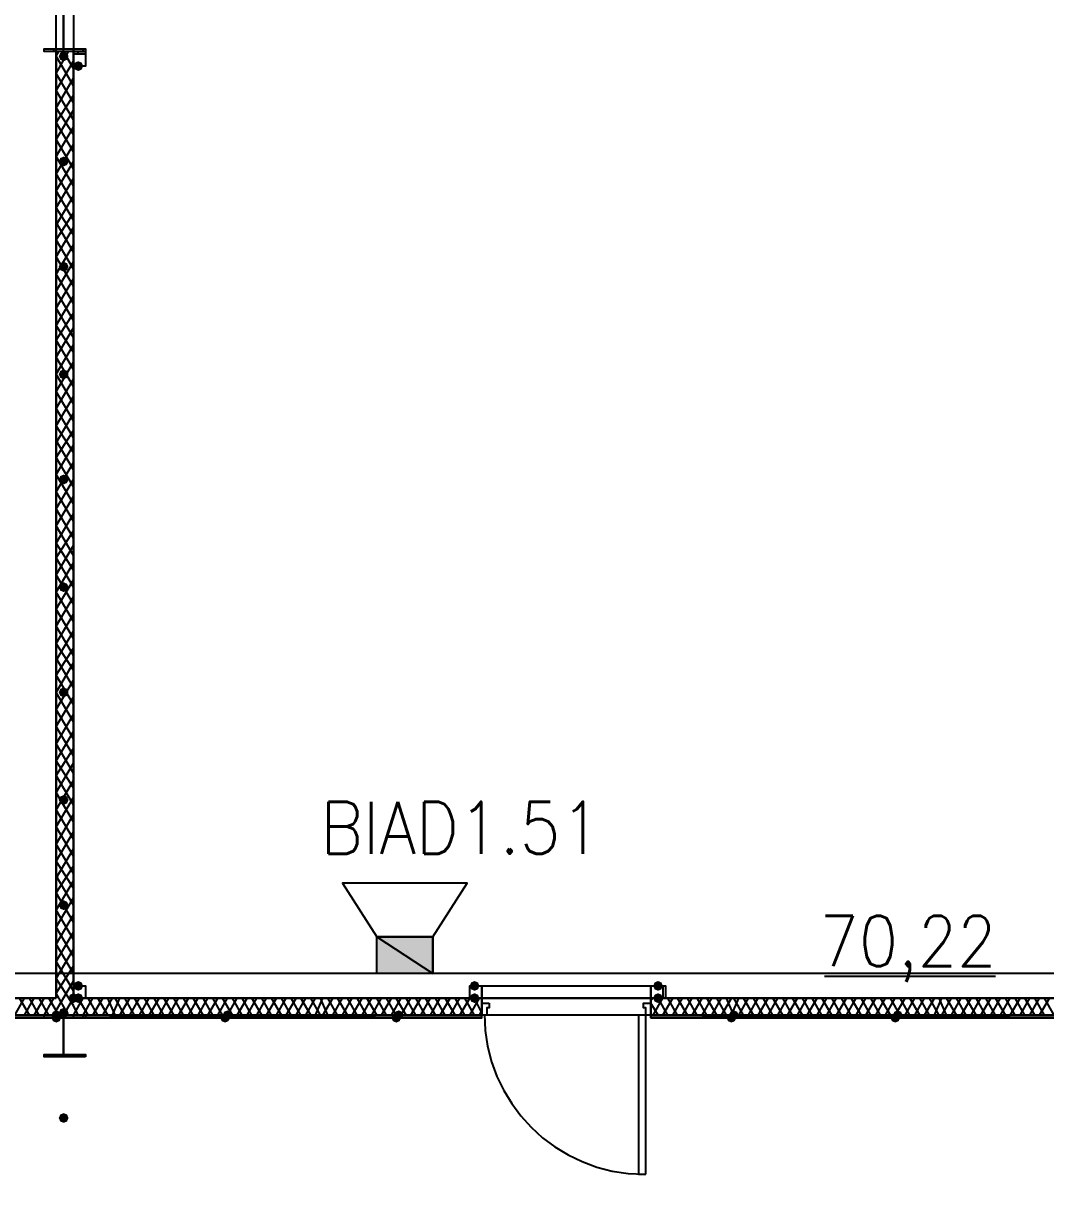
# Model space of a CAD drawing. Header units: millimetres. Extents: x 0 to 420, y 0 to 297.
# Drawn here: x 328.53 to 346.22, y 183.03 to 203.18 of the extents above; entities that cross this region are included whole.
import ezdxf

# ---------------------------------------------------------------- set-up
doc = ezdxf.new("R2010")
doc.units = ezdxf.units.MM
doc.layers.get('0').update_dxf_attribs({"linetype": 'CONTINUOUS'})
doc.styles.get("Standard").update_dxf_attribs({"font": 'STANDARD'})

msp = doc.modelspace()

# ---------------------------------------------------------------- hatches: boundary and pattern name
at = {"true_color": 0x000007}
for points in [[(329.311, 202.607333), (329.286129, 202.547537), (329.226333, 202.522667), (329.166538, 202.547537), (329.141667, 202.607333), (329.166537, 202.667129), (329.226333, 202.692), (329.286129, 202.667129)], [(329.565, 202.438), (329.540129, 202.378204), (329.480333, 202.353333), (329.420538, 202.378204), (329.395667, 202.438), (329.420537, 202.497796), (329.480333, 202.522667), (329.540129, 202.497796)], [(329.311, 200.787), (329.286129, 200.727204), (329.226333, 200.702333), (329.166538, 200.727204), (329.141667, 200.787), (329.166537, 200.846796), (329.226333, 200.871667), (329.286129, 200.846796)], [(329.311, 198.966667), (329.286129, 198.906871), (329.226333, 198.882), (329.166538, 198.906871), (329.141667, 198.966667), (329.166537, 199.026462), (329.226333, 199.051333), (329.286129, 199.026463)], [(329.311, 197.104), (329.286129, 197.044204), (329.226333, 197.019333), (329.166538, 197.044204), (329.141667, 197.104), (329.166537, 197.163796), (329.226333, 197.188667), (329.286129, 197.163796)], [(329.311, 195.283667), (329.286129, 195.223871), (329.226333, 195.199), (329.166538, 195.223871), (329.141667, 195.283667), (329.166537, 195.343462), (329.226333, 195.368333), (329.286129, 195.343463)], [(329.311, 193.421), (329.286129, 193.361204), (329.226333, 193.336333), (329.166538, 193.361204), (329.141667, 193.421), (329.166537, 193.480796), (329.226333, 193.505667), (329.286129, 193.480796)], [(329.311, 191.600667), (329.286129, 191.540871), (329.226333, 191.516), (329.166538, 191.540871), (329.141667, 191.600667), (329.166537, 191.660462), (329.226333, 191.685333), (329.286129, 191.660463)], [(329.311, 189.738), (329.286129, 189.678204), (329.226333, 189.653333), (329.166538, 189.678204), (329.141667, 189.738), (329.166537, 189.797796), (329.226333, 189.822667), (329.286129, 189.797796)], [(329.311, 187.917667), (329.286129, 187.857871), (329.226333, 187.833), (329.166538, 187.857871), (329.141667, 187.917667), (329.166537, 187.977462), (329.226333, 188.002333), (329.286129, 187.977463)], [(329.565, 186.520667), (329.540129, 186.460871), (329.480333, 186.436), (329.420538, 186.460871), (329.395667, 186.520667), (329.420537, 186.580462), (329.480333, 186.605333), (329.540129, 186.580463)], [(336.423, 186.520667), (336.398129, 186.460871), (336.338333, 186.436), (336.278537, 186.460871), (336.253667, 186.520667), (336.278537, 186.580462), (336.338333, 186.605333), (336.398129, 186.580463)], [(339.598, 186.520667), (339.573129, 186.460871), (339.513333, 186.436), (339.453538, 186.460871), (339.428667, 186.520667), (339.453537, 186.580462), (339.513333, 186.605333), (339.573129, 186.580463)], [(329.480333, 186.309), (329.455462, 186.249204), (329.395667, 186.224333), (329.335871, 186.249204), (329.311, 186.309), (329.335871, 186.368796), (329.395667, 186.393667), (329.455462, 186.368796)], [(329.565, 186.309), (329.540129, 186.249204), (329.480333, 186.224333), (329.420538, 186.249204), (329.395667, 186.309), (329.420537, 186.368796), (329.480333, 186.393667), (329.540129, 186.368796)], [(336.423, 186.309), (336.398129, 186.249204), (336.338333, 186.224333), (336.278537, 186.249204), (336.253667, 186.309), (336.278537, 186.368796), (336.338333, 186.393667), (336.398129, 186.368796)], [(339.598, 186.309), (339.573129, 186.249204), (339.513333, 186.224333), (339.453538, 186.249204), (339.428667, 186.309), (339.453537, 186.368796), (339.513333, 186.393667), (339.573129, 186.368796)], [(329.311, 186.055), (329.286129, 185.995204), (329.226333, 185.970333), (329.166538, 185.995204), (329.141667, 186.055), (329.166537, 186.114796), (329.226333, 186.139667), (329.286129, 186.114796)], [(329.311, 184.234667), (329.286129, 184.174871), (329.226333, 184.15), (329.166538, 184.174871), (329.141667, 184.234667), (329.166537, 184.294462), (329.226333, 184.319333), (329.286129, 184.294463)]]:
    msp.add_hatch(color=0, dxfattribs=at).paths.add_polyline_path(points, flags=0)
at = {"true_color": 0x000052}
h = msp.add_hatch(color=0, dxfattribs=at)
h.paths.add_polyline_path([(335.618667, 187.367333), (334.645, 187.367333), (335.618667, 186.732333)], flags=0)
h.paths.add_polyline_path([(334.645, 187.367333), (335.618667, 186.732333), (334.645, 186.732333)], flags=0)
at = {"true_color": 0x000007}
h = msp.add_hatch(color=0, dxfattribs=at)
h.paths.add_polyline_path([(329.099333, 186.012667), (321.987333, 186.012667), (329.099333, 185.970333)], flags=0)
h.paths.add_polyline_path([(321.987333, 186.012667), (329.099333, 185.970333), (321.987333, 185.970333)], flags=0)
at = {"true_color": 0x0000fe}
for points in [[(329.184, 186.012667), (329.159129, 185.952871), (329.099333, 185.928), (329.039537, 185.952871), (329.014667, 186.012667), (329.039537, 186.072462), (329.099333, 186.097333), (329.159129, 186.072463)], [(329.184, 186.012667), (329.159129, 185.952871), (329.099333, 185.928), (329.039537, 185.952871), (329.014667, 186.012667), (329.039537, 186.072462), (329.099333, 186.097333), (329.159129, 186.072463)], [(329.184, 185.970333), (329.159129, 185.910537), (329.099333, 185.885667), (329.039537, 185.910537), (329.014667, 185.970333), (329.039537, 186.030129), (329.099333, 186.055), (329.159129, 186.030129)], [(329.184, 185.970333), (329.159129, 185.910537), (329.099333, 185.885667), (329.039537, 185.910537), (329.014667, 185.970333), (329.039537, 186.030129), (329.099333, 186.055), (329.159129, 186.030129)], [(332.105, 185.970333), (332.080129, 185.910537), (332.020333, 185.885667), (331.960537, 185.910537), (331.935667, 185.970333), (331.960537, 186.030129), (332.020333, 186.055), (332.080129, 186.030129)], [(332.147333, 186.012667), (332.122462, 185.952871), (332.062667, 185.928), (332.002871, 185.952871), (331.978, 186.012667), (332.002871, 186.072462), (332.062667, 186.097333), (332.122462, 186.072463)], [(335.068333, 185.970333), (335.043462, 185.910537), (334.983667, 185.885667), (334.923871, 185.910537), (334.899, 185.970333), (334.923871, 186.030129), (334.983667, 186.055), (335.043462, 186.030129)], [(335.110667, 186.012667), (335.085796, 185.952871), (335.026, 185.928), (334.966204, 185.952871), (334.941333, 186.012667), (334.966204, 186.072462), (335.026, 186.097333), (335.085796, 186.072463)], [(340.868, 185.970333), (340.843129, 185.910537), (340.783333, 185.885667), (340.723538, 185.910537), (340.698667, 185.970333), (340.723537, 186.030129), (340.783333, 186.055), (340.843129, 186.030129)], [(340.910333, 186.012667), (340.885463, 185.952871), (340.825667, 185.928), (340.765871, 185.952871), (340.741, 186.012667), (340.765871, 186.072462), (340.825667, 186.097333), (340.885462, 186.072463)], [(343.704333, 185.970333), (343.679463, 185.910537), (343.619667, 185.885667), (343.559871, 185.910537), (343.535, 185.970333), (343.559871, 186.030129), (343.619667, 186.055), (343.679462, 186.030129)], [(343.746667, 186.012667), (343.721796, 185.952871), (343.662, 185.928), (343.602204, 185.952871), (343.577333, 186.012667), (343.602204, 186.072462), (343.662, 186.097333), (343.721796, 186.072463)]]:
    msp.add_hatch(color=0, dxfattribs=at).paths.add_polyline_path(points, flags=0)
at = {"true_color": 0x000007}
h = msp.add_hatch(color=0, dxfattribs=at)
h.paths.add_polyline_path([(336.465333, 186.012667), (329.099333, 186.012667), (336.465333, 185.970333)], flags=0)
h.paths.add_polyline_path([(329.099333, 186.012667), (336.465333, 185.970333), (329.099333, 185.970333)], flags=0)
h = msp.add_hatch(color=0, dxfattribs=at)
h.paths.add_polyline_path([(346.498333, 186.012667), (339.386333, 186.012667), (346.498333, 185.970333)], flags=0)
h.paths.add_polyline_path([(339.386333, 186.012667), (346.498333, 185.970333), (339.386333, 185.970333)], flags=0)

# ---------------------------------------------------------------- linework, layer by layer
at = {"color": 0, "true_color": 0x00002b}
for points in [[(329.099333, 186.309), (329.099333, 220.810667), (311.996667, 220.810667), (311.996667, 186.309)], [(346.498333, 220.810667), (329.395667, 220.810667), (329.395667, 186.309), (346.498333, 186.309)]]:
    msp.add_lwpolyline(points, close=True, dxfattribs=at)
at = {"color": 0, "true_color": 0x000007}
for points in [[(329.607333, 202.692), (328.887667, 202.692), (328.887667, 202.734333), (329.226333, 202.734333), (329.226333, 203.369333), (328.887667, 203.369333), (328.887667, 203.411667), (329.607333, 203.411667), (329.607333, 203.369333), (329.226333, 203.369333), (329.226333, 202.734333), (329.607333, 202.734333)], [(329.607333, 202.438), (329.395667, 202.438), (329.395667, 202.649667), (329.607333, 202.649667), (329.607333, 202.438), (329.395667, 202.438), (329.395667, 202.692), (329.607333, 202.692)], [(329.607333, 186.309), (329.395667, 186.309), (329.395667, 186.520667), (329.607333, 186.520667), (329.607333, 186.309), (329.395667, 186.309), (329.395667, 186.520667), (329.607333, 186.520667)], [(336.253667, 186.520667), (336.465333, 186.520667), (336.465333, 186.309), (336.253667, 186.309), (336.253667, 186.520667), (336.465333, 186.520667), (336.465333, 186.309), (336.253667, 186.309)], [(339.386333, 186.520667), (339.598, 186.520667), (339.598, 186.309), (339.386333, 186.309), (339.386333, 186.520667), (339.640333, 186.520667), (339.640333, 186.309), (339.386333, 186.309)], [(336.592333, 186.224333), (336.592333, 186.139667), (336.55, 186.139667), (336.55, 186.012667), (336.465333, 186.012667), (336.465333, 186.224333)], [(339.386333, 186.224333), (339.386333, 186.012667), (339.301667, 186.012667), (339.301667, 186.139667), (339.259333, 186.139667), (339.259333, 186.224333)], [(329.099333, 186.012667), (321.987333, 186.012667), (329.099333, 185.970333)], [(321.987333, 186.012667), (329.099333, 185.970333), (321.987333, 185.970333)], [(321.987333, 185.970333), (321.987333, 186.012667), (329.099333, 186.012667), (329.099333, 185.970333), (321.987333, 185.970333), (329.099333, 185.970333), (329.099333, 186.012667), (321.987333, 186.012667)], [(329.607333, 185.293), (328.887667, 185.293), (328.887667, 185.335333), (329.226333, 185.335333), (329.226333, 185.970333), (328.887667, 185.970333), (328.887667, 186.012667), (329.607333, 186.012667), (329.607333, 185.970333), (329.226333, 185.970333), (329.226333, 185.335333), (329.607333, 185.335333)], [(336.465333, 186.012667), (329.099333, 186.012667), (336.465333, 185.970333)], [(329.099333, 186.012667), (336.465333, 185.970333), (329.099333, 185.970333)], [(336.465333, 186.012667), (329.099333, 186.012667), (329.099333, 185.970333), (336.465333, 185.970333)], [(336.465333, 186.012667), (329.099333, 186.012667), (329.099333, 185.970333), (336.465333, 185.970333)], [(339.301667, 183.261), (339.301667, 186.012667), (339.174667, 186.012667), (339.174667, 183.261)], [(346.498333, 186.012667), (339.386333, 186.012667), (346.498333, 185.970333)], [(339.386333, 186.012667), (346.498333, 185.970333), (339.386333, 185.970333)], [(339.386333, 185.970333), (339.386333, 186.012667), (346.498333, 186.012667), (346.498333, 185.970333), (339.386333, 185.970333), (346.498333, 185.970333), (346.498333, 186.012667), (339.386333, 186.012667)]]:
    msp.add_lwpolyline(points, close=True, dxfattribs=at)
for points in [[(329.226333, 202.692), (329.226333, 203.411667)], [(328.887667, 202.692), (328.887667, 202.734333)], [(329.057, 202.692), (329.057, 202.734333)], [(329.395667, 202.692), (329.395667, 202.734333)], [(329.565, 202.692), (329.565, 202.734333)], [(329.099333, 202.607333), (329.141667, 202.692)], [(329.099333, 202.311), (329.311, 202.692)], [(329.395667, 186.309), (329.395667, 202.692), (329.099333, 202.692), (329.099333, 186.309)], [(329.395667, 202.099333), (329.099333, 202.607333)], [(329.099333, 202.014667), (329.395667, 202.522667)], [(329.395667, 202.395667), (329.226333, 202.692)], [(329.480333, 202.649667), (329.480333, 202.692)], [(329.395667, 201.803), (329.099333, 202.311)], [(329.099333, 201.718333), (329.395667, 202.226333)], [(329.395667, 201.506667), (329.099333, 202.014667)], [(329.099333, 201.464333), (329.395667, 201.93)], [(329.395667, 201.252667), (329.099333, 201.718333)], [(329.099333, 201.168), (329.395667, 201.676)], [(329.395667, 200.956333), (329.099333, 201.464333)], [(329.099333, 200.871667), (329.395667, 201.379667)], [(329.395667, 200.66), (329.099333, 201.168)], [(329.099333, 200.575333), (329.395667, 201.083333)], [(329.395667, 200.363667), (329.099333, 200.871667)], [(329.099333, 200.279), (329.395667, 200.787)], [(329.395667, 200.067333), (329.099333, 200.575333)], [(329.099333, 199.982667), (329.395667, 200.490667)], [(329.395667, 199.771), (329.099333, 200.279)], [(329.099333, 199.686333), (329.395667, 200.194333)], [(329.395667, 199.517), (329.099333, 199.982667)], [(329.099333, 199.432333), (329.395667, 199.898)], [(329.395667, 199.220667), (329.099333, 199.728667)], [(329.099333, 199.136), (329.395667, 199.644)], [(329.395667, 198.924333), (329.099333, 199.432333)], [(329.099333, 198.839667), (329.395667, 199.347667)], [(329.395667, 198.628), (329.099333, 199.136)], [(329.099333, 198.543333), (329.395667, 199.051333)], [(329.395667, 198.331667), (329.099333, 198.839667)], [(329.099333, 198.247), (329.395667, 198.755)], [(329.395667, 198.035333), (329.099333, 198.543333)], [(329.099333, 197.950667), (329.395667, 198.458667)], [(329.395667, 197.739), (329.099333, 198.247)], [(329.099333, 197.696667), (329.395667, 198.162333)], [(329.395667, 197.485), (329.099333, 197.950667)], [(329.099333, 197.400333), (329.395667, 197.908333)], [(329.395667, 197.188667), (329.099333, 197.696667)], [(329.099333, 197.104), (329.395667, 197.612)], [(329.395667, 196.892333), (329.099333, 197.400333)], [(329.099333, 196.807667), (329.395667, 197.315667)], [(329.395667, 196.596), (329.099333, 197.104)], [(329.099333, 196.511333), (329.395667, 197.019333)], [(329.395667, 196.299667), (329.099333, 196.807667)], [(329.099333, 196.215), (329.395667, 196.723)], [(329.395667, 196.003333), (329.099333, 196.511333)], [(329.099333, 195.918667), (329.395667, 196.426667)], [(329.395667, 195.749333), (329.099333, 196.215)], [(329.099333, 195.664667), (329.395667, 196.130333)], [(329.395667, 195.453), (329.099333, 195.961)], [(329.099333, 195.368333), (329.395667, 195.876333)], [(329.395667, 195.156667), (329.099333, 195.664667)], [(329.099333, 195.072), (329.395667, 195.58)], [(329.395667, 194.860333), (329.099333, 195.368333)], [(329.099333, 194.775667), (329.395667, 195.283667)], [(329.395667, 194.564), (329.099333, 195.072)], [(329.099333, 194.479333), (329.395667, 194.987333)], [(329.395667, 194.267667), (329.099333, 194.775667)], [(329.099333, 194.183), (329.395667, 194.691)], [(329.395667, 193.971333), (329.099333, 194.479333)], [(329.099333, 193.929), (329.395667, 194.394667)], [(329.395667, 193.717333), (329.099333, 194.183)], [(329.099333, 193.632667), (329.395667, 194.140667)], [(329.395667, 193.421), (329.099333, 193.929)], [(329.099333, 193.336333), (329.395667, 193.844333)], [(329.395667, 193.124667), (329.099333, 193.632667)], [(329.099333, 193.04), (329.395667, 193.548)], [(329.395667, 192.828333), (329.099333, 193.336333)], [(329.099333, 192.743667), (329.395667, 193.251667)], [(329.395667, 192.532), (329.099333, 193.04)], [(329.099333, 192.447333), (329.395667, 192.955333)], [(329.395667, 192.235667), (329.099333, 192.743667)], [(329.099333, 192.151), (329.395667, 192.659)], [(329.395667, 191.981667), (329.099333, 192.447333)], [(329.099333, 191.897), (329.395667, 192.362667)], [(329.395667, 191.685333), (329.099333, 192.193333)], [(329.099333, 191.600667), (329.395667, 192.108667)], [(329.395667, 191.389), (329.099333, 191.897)], [(329.099333, 191.304333), (329.395667, 191.812333)], [(329.395667, 191.092667), (329.099333, 191.600667)], [(329.099333, 191.008), (329.395667, 191.516)], [(329.395667, 190.796333), (329.099333, 191.304333)], [(329.099333, 190.711667), (329.395667, 191.219667)], [(329.395667, 190.5), (329.099333, 191.008)], [(329.099333, 190.415333), (329.395667, 190.923333)], [(329.395667, 190.203667), (329.099333, 190.711667)], [(329.099333, 190.161333), (329.395667, 190.627)], [(329.395667, 189.949667), (329.099333, 190.415333)], [(329.099333, 189.865), (329.395667, 190.373)], [(329.395667, 189.653333), (329.099333, 190.161333)], [(329.099333, 189.568667), (329.395667, 190.076667)], [(329.395667, 189.357), (329.099333, 189.865)], [(329.099333, 189.272333), (329.395667, 189.780333)], [(329.395667, 189.060667), (329.099333, 189.568667)], [(329.099333, 188.976), (329.395667, 189.484)], [(329.395667, 188.764333), (329.099333, 189.272333)], [(329.099333, 188.679667), (329.395667, 189.187667)], [(329.395667, 188.468), (329.099333, 188.976)], [(329.099333, 188.383333), (329.395667, 188.891333)], [(329.395667, 188.214), (329.099333, 188.679667)], [(329.099333, 188.129333), (329.395667, 188.595)], [(329.395667, 187.917667), (329.099333, 188.425667)], [(329.099333, 187.833), (329.395667, 188.341)], [(329.395667, 187.621333), (329.099333, 188.129333)], [(329.099333, 187.536667), (329.395667, 188.044667)], [(329.395667, 187.325), (329.099333, 187.833)], [(329.099333, 187.240333), (329.395667, 187.748333)], [(329.395667, 187.028667), (329.099333, 187.536667)], [(329.099333, 186.944), (329.395667, 187.452)], [(329.395667, 186.732333), (329.099333, 187.240333)], [(329.099333, 186.647667), (329.395667, 187.155667)], [(329.395667, 186.436), (329.099333, 186.944)], [(329.099333, 186.393667), (329.395667, 186.859333)], [(329.395667, 186.182), (329.099333, 186.647667)], [(329.099333, 186.097333), (329.395667, 186.605333)], [(342.392, 186.69), (345.355333, 186.69)], [(336.465333, 186.436), (336.465333, 186.520667), (337.947, 186.520667)], [(337.947, 186.309), (336.465333, 186.309), (336.465333, 186.436)], [(337.947, 186.520667), (339.386333, 186.520667), (339.386333, 186.436)], [(339.386333, 186.436), (339.386333, 186.309), (337.947, 186.309)], [(329.099333, 186.309), (321.987333, 186.309)], [(328.379667, 186.012667), (328.549, 186.309)], [(328.633667, 186.012667), (328.464333, 186.309)], [(328.549, 186.012667), (328.718333, 186.309)], [(328.803, 186.012667), (328.633667, 186.309)], [(328.718333, 186.012667), (328.887667, 186.309)], [(328.972333, 186.012667), (328.803, 186.309)], [(328.887667, 186.012667), (329.057, 186.309)], [(329.099333, 186.097333), (328.972333, 186.309)], [(329.311, 186.012667), (329.099333, 186.393667)], [(329.226333, 186.012667), (329.395667, 186.309)], [(329.395667, 186.012667), (329.565, 186.309)], [(336.465333, 186.309), (329.395667, 186.309)], [(329.649667, 186.012667), (329.480333, 186.309)], [(329.565, 186.012667), (329.734333, 186.309)], [(329.819, 186.012667), (329.649667, 186.309)], [(329.734333, 186.012667), (329.903667, 186.309)], [(329.988333, 186.012667), (329.819, 186.309)], [(329.903667, 186.012667), (330.073, 186.309)], [(330.115333, 186.012667), (329.988333, 186.309)], [(330.073, 186.012667), (330.2, 186.309)], [(330.284667, 186.012667), (330.115333, 186.309)], [(330.2, 186.012667), (330.369333, 186.309)], [(330.454, 186.012667), (330.284667, 186.309)], [(330.369333, 186.012667), (330.538667, 186.309)], [(330.623333, 186.012667), (330.454, 186.309)], [(330.538667, 186.012667), (330.708, 186.309)], [(330.792667, 186.012667), (330.623333, 186.309)], [(330.708, 186.012667), (330.877333, 186.309)], [(330.962, 186.012667), (330.792667, 186.309)], [(330.877333, 186.012667), (331.046667, 186.309)], [(331.131333, 186.012667), (330.962, 186.309)], [(331.046667, 186.012667), (331.216, 186.309)], [(331.300667, 186.012667), (331.131333, 186.309)], [(331.216, 186.012667), (331.385333, 186.309)], [(331.47, 186.012667), (331.300667, 186.309)], [(331.385333, 186.012667), (331.554667, 186.309)], [(331.639333, 186.012667), (331.47, 186.309)], [(331.554667, 186.012667), (331.724, 186.309)], [(331.808667, 186.012667), (331.639333, 186.309)], [(331.724, 186.012667), (331.893333, 186.309)], [(331.978, 186.012667), (331.808667, 186.309)], [(331.893333, 186.012667), (332.062667, 186.309)], [(332.147333, 186.012667), (331.978, 186.309)], [(332.062667, 186.012667), (332.232, 186.309)], [(332.316667, 186.012667), (332.147333, 186.309)], [(332.232, 186.012667), (332.401333, 186.309)], [(332.486, 186.012667), (332.316667, 186.309)], [(332.401333, 186.012667), (332.570667, 186.309)], [(332.655333, 186.012667), (332.486, 186.309)], [(332.570667, 186.012667), (332.74, 186.309)], [(332.824667, 186.012667), (332.655333, 186.309)], [(332.74, 186.012667), (332.909333, 186.309)], [(332.994, 186.012667), (332.824667, 186.309)], [(332.909333, 186.012667), (333.078667, 186.309)], [(333.163333, 186.012667), (332.994, 186.309)], [(333.078667, 186.012667), (333.248, 186.309)], [(333.332667, 186.012667), (333.163333, 186.309)], [(333.248, 186.012667), (333.417333, 186.309)], [(333.502, 186.012667), (333.332667, 186.309)], [(333.417333, 186.012667), (333.586667, 186.309)], [(333.671333, 186.012667), (333.502, 186.309)], [(333.586667, 186.012667), (333.713667, 186.309)], [(333.798333, 186.012667), (333.671333, 186.309)], [(333.713667, 186.012667), (333.883, 186.309)], [(333.967667, 186.012667), (333.798333, 186.309)], [(333.883, 186.012667), (334.052333, 186.309)], [(334.137, 186.012667), (333.967667, 186.309)], [(334.052333, 186.012667), (334.221667, 186.309)], [(334.306333, 186.012667), (334.137, 186.309)], [(334.221667, 186.012667), (334.391, 186.309)], [(334.475667, 186.012667), (334.306333, 186.309)], [(334.391, 186.012667), (334.560333, 186.309)], [(334.645, 186.012667), (334.475667, 186.309)], [(334.560333, 186.012667), (334.729667, 186.309)], [(334.814333, 186.012667), (334.645, 186.309)], [(334.729667, 186.012667), (334.899, 186.309)], [(334.983667, 186.012667), (334.814333, 186.309)], [(334.899, 186.012667), (335.068333, 186.309)], [(335.153, 186.012667), (334.983667, 186.309)], [(335.068333, 186.012667), (335.237667, 186.309)], [(335.322333, 186.012667), (335.153, 186.309)], [(335.237667, 186.012667), (335.407, 186.309)], [(335.491667, 186.012667), (335.322333, 186.309)], [(335.407, 186.012667), (335.576333, 186.309)], [(335.661, 186.012667), (335.491667, 186.309)], [(335.576333, 186.012667), (335.745667, 186.309)], [(335.830333, 186.012667), (335.661, 186.309)], [(335.745667, 186.012667), (335.915, 186.309)], [(335.999667, 186.012667), (335.830333, 186.309)], [(335.915, 186.012667), (336.084333, 186.309)], [(336.169, 186.012667), (335.999667, 186.309)], [(336.084333, 186.012667), (336.253667, 186.309)], [(336.338333, 186.012667), (336.169, 186.309)], [(336.253667, 186.012667), (336.423, 186.309)], [(336.465333, 186.055), (336.338333, 186.309)], [(336.465333, 186.012667), (336.465333, 186.224333), (336.465333, 186.309)], [(336.465333, 186.309), (336.465333, 186.224333), (336.465333, 186.012667), (336.465333, 186.224333)], [(339.386333, 186.266667), (339.428667, 186.309)], [(339.386333, 186.012667), (339.386333, 186.224333), (339.386333, 186.309)], [(339.386333, 186.309), (339.386333, 186.224333), (339.386333, 186.012667), (339.386333, 186.224333)], [(346.498333, 186.309), (339.386333, 186.309)], [(339.513333, 186.012667), (339.386333, 186.224333)], [(339.428667, 186.012667), (339.598, 186.309)], [(339.682667, 186.012667), (339.513333, 186.309)], [(339.598, 186.012667), (339.767333, 186.309)], [(339.852, 186.012667), (339.682667, 186.309)], [(339.767333, 186.012667), (339.936667, 186.309)], [(340.021333, 186.012667), (339.852, 186.309)], [(339.936667, 186.012667), (340.106, 186.309)], [(340.190667, 186.012667), (340.021333, 186.309)], [(340.106, 186.012667), (340.275333, 186.309)], [(340.36, 186.012667), (340.190667, 186.309)], [(340.275333, 186.012667), (340.444667, 186.309)], [(340.529333, 186.012667), (340.36, 186.309)], [(340.444667, 186.012667), (340.614, 186.309)], [(340.698667, 186.012667), (340.529333, 186.309)], [(340.614, 186.012667), (340.783333, 186.309)], [(340.825667, 186.012667), (340.698667, 186.309)], [(340.783333, 186.012667), (340.910333, 186.309)], [(340.995, 186.012667), (340.825667, 186.309)], [(340.910333, 186.012667), (341.079667, 186.309)], [(341.164333, 186.012667), (340.995, 186.309)], [(341.079667, 186.012667), (341.249, 186.309)], [(341.333667, 186.012667), (341.164333, 186.309)], [(341.249, 186.012667), (341.418333, 186.309)], [(341.503, 186.012667), (341.333667, 186.309)], [(341.418333, 186.012667), (341.587667, 186.309)], [(341.672333, 186.012667), (341.503, 186.309)], [(341.587667, 186.012667), (341.757, 186.309)], [(341.841667, 186.012667), (341.672333, 186.309)], [(341.757, 186.012667), (341.926333, 186.309)], [(342.011, 186.012667), (341.841667, 186.309)], [(341.926333, 186.012667), (342.095667, 186.309)], [(342.180333, 186.012667), (342.011, 186.309)], [(342.095667, 186.012667), (342.265, 186.309)], [(342.349667, 186.012667), (342.180333, 186.309)], [(342.265, 186.012667), (342.434333, 186.309)], [(342.519, 186.012667), (342.349667, 186.309)], [(342.434333, 186.012667), (342.603667, 186.309)], [(342.688333, 186.012667), (342.519, 186.309)], [(342.603667, 186.012667), (342.773, 186.309)], [(342.857667, 186.012667), (342.688333, 186.309)], [(342.773, 186.012667), (342.942333, 186.309)], [(343.027, 186.012667), (342.857667, 186.309)], [(342.942333, 186.012667), (343.111667, 186.309)], [(343.196333, 186.012667), (343.027, 186.309)], [(343.111667, 186.012667), (343.281, 186.309)], [(343.365667, 186.012667), (343.196333, 186.309)], [(343.281, 186.012667), (343.450333, 186.309)], [(343.535, 186.012667), (343.365667, 186.309)], [(343.450333, 186.012667), (343.619667, 186.309)], [(343.704333, 186.012667), (343.535, 186.309)], [(343.619667, 186.012667), (343.789, 186.309)], [(343.873667, 186.012667), (343.704333, 186.309)], [(343.789, 186.012667), (343.958333, 186.309)], [(344.043, 186.012667), (343.873667, 186.309)], [(343.958333, 186.012667), (344.127667, 186.309)], [(344.212333, 186.012667), (344.043, 186.309)], [(344.127667, 186.012667), (344.297, 186.309)], [(344.381667, 186.012667), (344.212333, 186.309)], [(344.297, 186.012667), (344.424, 186.309)], [(344.508667, 186.012667), (344.381667, 186.309)], [(344.424, 186.012667), (344.593333, 186.309)], [(344.678, 186.012667), (344.508667, 186.309)], [(344.593333, 186.012667), (344.762667, 186.309)], [(344.847333, 186.012667), (344.678, 186.309)], [(344.762667, 186.012667), (344.932, 186.309)], [(345.016667, 186.012667), (344.847333, 186.309)], [(344.932, 186.012667), (345.101333, 186.309)], [(345.186, 186.012667), (345.016667, 186.309)], [(345.101333, 186.012667), (345.270667, 186.309)], [(345.355333, 186.012667), (345.186, 186.309)], [(345.270667, 186.012667), (345.44, 186.309)], [(345.524667, 186.012667), (345.355333, 186.309)], [(345.44, 186.012667), (345.609333, 186.309)], [(345.694, 186.012667), (345.524667, 186.309)], [(345.609333, 186.012667), (345.778667, 186.309)], [(345.863333, 186.012667), (345.694, 186.309)], [(345.778667, 186.012667), (345.948, 186.309)], [(346.032667, 186.012667), (345.863333, 186.309)], [(345.948, 186.012667), (346.117333, 186.309)], [(346.202, 186.012667), (346.032667, 186.309)], [(346.117333, 186.012667), (346.286667, 186.309)], [(346.371333, 186.012667), (346.202, 186.309)], [(329.099333, 185.970333), (321.987333, 185.970333), (329.099333, 186.012667), (321.987333, 186.012667)], [(321.987333, 186.012667), (329.099333, 186.012667)], [(328.887667, 185.970333), (328.887667, 186.012667)], [(329.057, 186.012667), (329.099333, 186.097333)], [(329.057, 185.970333), (329.057, 186.012667)], [(329.141667, 186.012667), (329.099333, 186.097333)], [(336.465333, 186.012667), (329.099333, 186.012667), (336.465333, 186.012667), (329.099333, 185.970333)], [(329.099333, 186.012667), (329.395667, 186.012667)], [(329.226333, 185.293), (329.226333, 186.012667)], [(329.480333, 186.012667), (329.395667, 186.182)], [(329.395667, 185.970333), (329.395667, 186.012667)], [(329.395667, 186.012667), (336.465333, 186.012667)], [(329.565, 185.970333), (329.565, 186.012667)], [(336.423, 186.012667), (336.465333, 186.097333)], [(336.507667, 186.033833), (336.521982, 185.750325), (336.564, 185.475006), (336.632326, 185.209272), (336.725568, 184.954515), (336.84233, 184.71213), (336.981219, 184.483509), (337.140842, 184.270048), (337.319805, 184.073139), (337.516714, 183.894176), (337.730176, 183.734552), (337.958796, 183.595663), (338.201182, 183.478901), (338.455939, 183.38566), (338.721673, 183.317334), (338.996991, 183.275316), (339.2805, 183.261)], [(346.498333, 185.970333), (339.386333, 185.970333), (346.498333, 186.012667), (339.386333, 186.012667)], [(339.386333, 186.012667), (346.498333, 186.012667)], [(328.887667, 185.293), (328.887667, 185.335333)], [(329.057, 185.293), (329.057, 185.335333)], [(329.395667, 185.293), (329.395667, 185.335333)], [(329.565, 185.293), (329.565, 185.335333)]]:
    msp.add_lwpolyline(points, dxfattribs=at)
at = {"color": 0, "true_color": 0x000005}
msp.add_lwpolyline([(133.011334, 138.006666), (237.236001, 138.006666), (243.924667, 138.006666), (243.924667, 144.060333), (260.942667, 144.060333), (260.942667, 138.006666), (372.745, 138.006666), (372.745, 186.732333), (265.091334, 186.732333), (258.487334, 186.732333), (258.487334, 163.279666), (257.979334, 163.279666), (257.979334, 181.017333), (251.079001, 181.017333), (240.453334, 181.017333), (240.453334, 202.988333), (236.177667, 202.988333), (235.204001, 202.988333), (222.800334, 202.988333), (222.800334, 186.732333), (125.560668, 186.732333)], dxfattribs=at)
at = {"color": 0, "true_color": 0x000052}
msp.add_lwpolyline([(335.618667, 187.367333), (335.618667, 186.732333), (334.645, 186.732333), (334.645, 187.367333), (335.618667, 187.367333), (336.211334, 188.298666), (334.052334, 188.298666), (334.645, 187.367333)], dxfattribs=at)
for points in [[(335.618667, 187.367333), (334.645, 187.367333), (335.618667, 186.732333)], [(334.645, 187.367333), (335.618667, 186.732333), (334.645, 186.732333)]]:
    msp.add_lwpolyline(points, close=True, dxfattribs=at)
at = {"color": 0, "true_color": 0x000008}
msp.add_lwpolyline([(380.746, 138.895667), (380.746, 186.012667), (259.291667, 186.012667), (259.291667, 138.895667)], close=True, dxfattribs=at)

# ---------------------------------------------------------------- texts
at = {"color": 0, "true_color": 0x000007, "attachment_point": 1}
for s, insert, char_height, width in [('BIAD1.51', (333.671347, 189.708206), 0.90154, 4.50769997), ('70,22', (342.30734, 187.731367), 0.872032, 2.76143456)]:
    msp.add_mtext(s, dxfattribs=dict(at, insert=insert, char_height=char_height, width=width))

doc.saveas('drawing.dxf')
